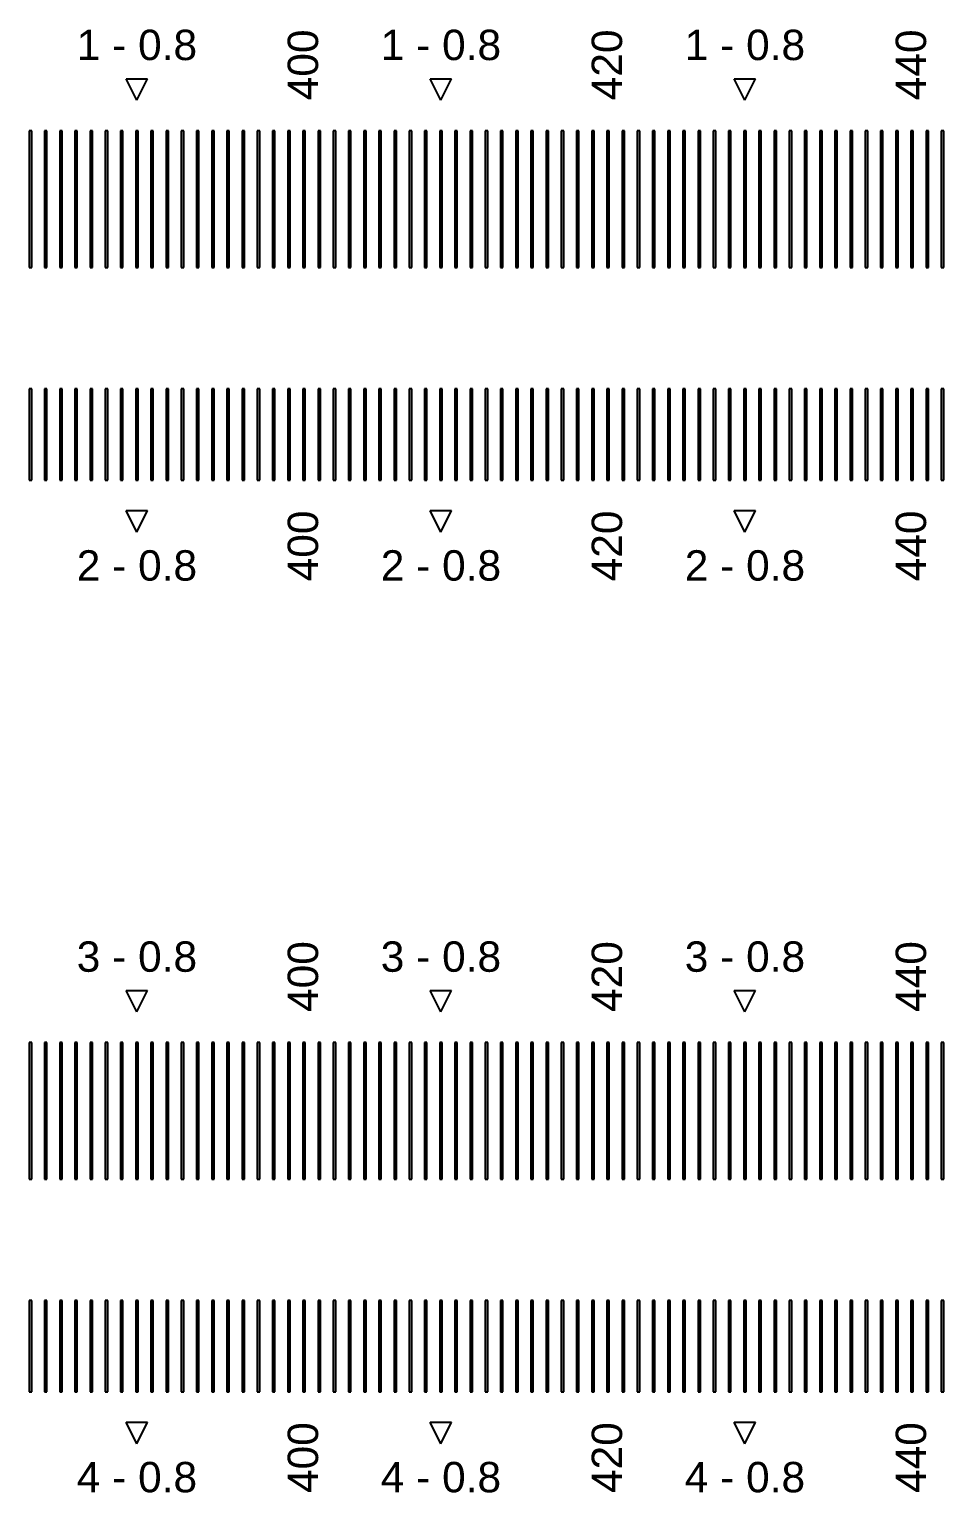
# Model space of a CAD drawing. Extents: x -24493 to 76507, y 84496 to 185496.
# Drawn here: x 25371.8 to 25672.6, y 155025.2 to 155506.7 of the extents above; entities that cross this region are included whole.
import ezdxf

# ---------------------------------------------------------------- set-up
doc = ezdxf.new("R2010")
doc.units = 13
doc.layers.add('CL - Label-1', color=120, linetype='Continuous')
doc.layers.add('CL - Label-2', color=132, linetype='Continuous')
doc.layers.add('CL - Sub-Micro', color=7, linetype='Continuous', true_color=0x47d1ff)
doc.styles.get("Standard").update_dxf_attribs({"font": 'arial.ttf'})

msp = doc.modelspace()

# ---------------------------------------------------------------- linework, layer by layer
at = {"layer": 'CL - Label-2'}
for p, q in [((25407.19, 155483.36), (25403.65, 155490.46)), ((25403.65, 155490.46), (25410.72, 155490.46)), ((25407.19, 155483.36), (25410.72, 155490.46)), ((25507.19, 155483.36), (25503.65, 155490.46)), ((25503.65, 155490.46), (25510.72, 155490.46)), ((25507.19, 155483.36), (25510.72, 155490.46)), ((25607.19, 155483.36), (25603.65, 155490.46)), ((25603.65, 155490.46), (25610.72, 155490.46)), ((25607.19, 155483.36), (25610.72, 155490.46)), ((25407.19, 155341.29), (25403.65, 155348.39)), ((25403.65, 155348.39), (25410.72, 155348.39)), ((25407.19, 155341.29), (25410.72, 155348.39)), ((25507.19, 155341.29), (25503.65, 155348.39)), ((25503.65, 155348.39), (25510.72, 155348.39)), ((25507.19, 155341.29), (25510.72, 155348.39)), ((25607.19, 155341.29), (25603.65, 155348.39)), ((25603.65, 155348.39), (25610.72, 155348.39)), ((25607.19, 155341.29), (25610.72, 155348.39)), ((25407.19, 155183.36), (25403.65, 155190.46)), ((25403.65, 155190.46), (25410.72, 155190.46)), ((25407.19, 155183.36), (25410.72, 155190.46)), ((25507.19, 155183.36), (25503.65, 155190.46)), ((25503.65, 155190.46), (25510.72, 155190.46)), ((25507.19, 155183.36), (25510.72, 155190.46)), ((25607.19, 155183.36), (25603.65, 155190.46)), ((25603.65, 155190.46), (25610.72, 155190.46)), ((25607.19, 155183.36), (25610.72, 155190.46)), ((25407.19, 155041.29), (25403.65, 155048.39)), ((25403.65, 155048.39), (25410.72, 155048.39)), ((25407.19, 155041.29), (25410.72, 155048.39)), ((25507.19, 155041.29), (25503.65, 155048.39)), ((25503.65, 155048.39), (25510.72, 155048.39)), ((25507.19, 155041.29), (25510.72, 155048.39)), ((25607.19, 155041.29), (25603.65, 155048.39)), ((25603.65, 155048.39), (25610.72, 155048.39)), ((25607.19, 155041.29), (25610.72, 155048.39))]:
    msp.add_line(p, q, dxfattribs=at)
at = {"layer": 'CL - Sub-Micro'}
for p, q in [((25371.79, 155473.36), (25371.79, 155428.36)), ((25372.59, 155473.36), (25371.79, 155473.36)), ((25372.59, 155428.36), (25372.59, 155473.36)), ((25376.79, 155473.36), (25376.79, 155428.36)), ((25377.59, 155473.36), (25376.79, 155473.36)), ((25377.59, 155428.36), (25377.59, 155473.36)), ((25381.79, 155473.36), (25381.79, 155428.36)), ((25382.59, 155473.36), (25381.79, 155473.36)), ((25382.59, 155428.36), (25382.59, 155473.36)), ((25386.79, 155473.36), (25386.79, 155428.36)), ((25387.59, 155473.36), (25386.79, 155473.36)), ((25387.59, 155428.36), (25387.59, 155473.36)), ((25391.79, 155473.36), (25391.79, 155428.36)), ((25392.59, 155473.36), (25391.79, 155473.36)), ((25392.59, 155428.36), (25392.59, 155473.36)), ((25396.79, 155473.36), (25396.79, 155428.36)), ((25397.59, 155473.36), (25396.79, 155473.36)), ((25397.59, 155428.36), (25397.59, 155473.36)), ((25401.79, 155473.36), (25401.79, 155428.36)), ((25402.59, 155473.36), (25401.79, 155473.36)), ((25402.59, 155428.36), (25402.59, 155473.36)), ((25406.79, 155473.36), (25406.79, 155428.36)), ((25407.59, 155473.36), (25406.79, 155473.36)), ((25407.59, 155428.36), (25407.59, 155473.36)), ((25411.79, 155473.36), (25411.79, 155428.36)), ((25412.59, 155473.36), (25411.79, 155473.36)), ((25412.59, 155428.36), (25412.59, 155473.36)), ((25416.79, 155473.36), (25416.79, 155428.36)), ((25417.59, 155473.36), (25416.79, 155473.36)), ((25417.59, 155428.36), (25417.59, 155473.36)), ((25421.79, 155473.36), (25421.79, 155428.36)), ((25422.59, 155473.36), (25421.79, 155473.36)), ((25422.59, 155428.36), (25422.59, 155473.36)), ((25426.79, 155473.36), (25426.79, 155428.36)), ((25427.59, 155473.36), (25426.79, 155473.36)), ((25427.59, 155428.36), (25427.59, 155473.36)), ((25431.79, 155473.36), (25431.79, 155428.36)), ((25432.59, 155473.36), (25431.79, 155473.36)), ((25432.59, 155428.36), (25432.59, 155473.36)), ((25436.79, 155473.36), (25436.79, 155428.36)), ((25437.59, 155473.36), (25436.79, 155473.36)), ((25437.59, 155428.36), (25437.59, 155473.36)), ((25441.79, 155473.36), (25441.79, 155428.36)), ((25442.59, 155473.36), (25441.79, 155473.36)), ((25442.59, 155428.36), (25442.59, 155473.36)), ((25446.79, 155473.36), (25446.79, 155428.36)), ((25447.59, 155473.36), (25446.79, 155473.36)), ((25447.59, 155428.36), (25447.59, 155473.36)), ((25451.79, 155473.36), (25451.79, 155428.36)), ((25452.59, 155473.36), (25451.79, 155473.36)), ((25452.59, 155428.36), (25452.59, 155473.36)), ((25456.79, 155473.36), (25456.79, 155428.36)), ((25457.59, 155473.36), (25456.79, 155473.36)), ((25457.59, 155428.36), (25457.59, 155473.36)), ((25461.79, 155473.36), (25461.79, 155428.36)), ((25462.59, 155473.36), (25461.79, 155473.36)), ((25462.59, 155428.36), (25462.59, 155473.36)), ((25466.79, 155473.36), (25466.79, 155428.36)), ((25467.59, 155473.36), (25466.79, 155473.36)), ((25467.59, 155428.36), (25467.59, 155473.36)), ((25471.79, 155473.36), (25471.79, 155428.36)), ((25472.59, 155473.36), (25471.79, 155473.36)), ((25472.59, 155428.36), (25472.59, 155473.36)), ((25476.79, 155473.36), (25476.79, 155428.36)), ((25477.59, 155473.36), (25476.79, 155473.36)), ((25477.59, 155428.36), (25477.59, 155473.36)), ((25481.79, 155473.36), (25481.79, 155428.36)), ((25482.59, 155473.36), (25481.79, 155473.36)), ((25482.59, 155428.36), (25482.59, 155473.36)), ((25486.79, 155473.36), (25486.79, 155428.36)), ((25487.59, 155473.36), (25486.79, 155473.36)), ((25487.59, 155428.36), (25487.59, 155473.36)), ((25491.79, 155473.36), (25491.79, 155428.36)), ((25492.59, 155473.36), (25491.79, 155473.36)), ((25492.59, 155428.36), (25492.59, 155473.36)), ((25496.79, 155473.36), (25496.79, 155428.36)), ((25497.59, 155473.36), (25496.79, 155473.36)), ((25497.59, 155428.36), (25497.59, 155473.36)), ((25501.79, 155473.36), (25501.79, 155428.36)), ((25502.59, 155473.36), (25501.79, 155473.36)), ((25502.59, 155428.36), (25502.59, 155473.36)), ((25506.79, 155473.36), (25506.79, 155428.36)), ((25507.59, 155473.36), (25506.79, 155473.36)), ((25507.59, 155428.36), (25507.59, 155473.36)), ((25511.79, 155473.36), (25511.79, 155428.36)), ((25512.59, 155473.36), (25511.79, 155473.36)), ((25512.59, 155428.36), (25512.59, 155473.36)), ((25516.79, 155473.36), (25516.79, 155428.36)), ((25517.59, 155473.36), (25516.79, 155473.36)), ((25517.59, 155428.36), (25517.59, 155473.36)), ((25521.79, 155473.36), (25521.79, 155428.36)), ((25522.59, 155473.36), (25521.79, 155473.36)), ((25522.59, 155428.36), (25522.59, 155473.36)), ((25526.79, 155473.36), (25526.79, 155428.36)), ((25527.59, 155473.36), (25526.79, 155473.36)), ((25527.59, 155428.36), (25527.59, 155473.36)), ((25531.79, 155473.36), (25531.79, 155428.36)), ((25532.59, 155473.36), (25531.79, 155473.36)), ((25532.59, 155428.36), (25532.59, 155473.36)), ((25536.79, 155473.36), (25536.79, 155428.36)), ((25537.59, 155473.36), (25536.79, 155473.36)), ((25537.59, 155428.36), (25537.59, 155473.36)), ((25541.79, 155473.36), (25541.79, 155428.36)), ((25542.59, 155473.36), (25541.79, 155473.36)), ((25542.59, 155428.36), (25542.59, 155473.36)), ((25546.79, 155473.36), (25546.79, 155428.36)), ((25547.59, 155473.36), (25546.79, 155473.36)), ((25547.59, 155428.36), (25547.59, 155473.36)), ((25551.79, 155473.36), (25551.79, 155428.36)), ((25552.59, 155473.36), (25551.79, 155473.36)), ((25552.59, 155428.36), (25552.59, 155473.36)), ((25556.79, 155473.36), (25556.79, 155428.36)), ((25557.59, 155473.36), (25556.79, 155473.36)), ((25557.59, 155428.36), (25557.59, 155473.36)), ((25561.79, 155473.36), (25561.79, 155428.36)), ((25562.59, 155473.36), (25561.79, 155473.36)), ((25562.59, 155428.36), (25562.59, 155473.36)), ((25566.79, 155473.36), (25566.79, 155428.36)), ((25567.59, 155473.36), (25566.79, 155473.36)), ((25567.59, 155428.36), (25567.59, 155473.36)), ((25571.79, 155473.36), (25571.79, 155428.36)), ((25572.59, 155473.36), (25571.79, 155473.36)), ((25572.59, 155428.36), (25572.59, 155473.36)), ((25576.79, 155473.36), (25576.79, 155428.36)), ((25577.59, 155473.36), (25576.79, 155473.36)), ((25577.59, 155428.36), (25577.59, 155473.36)), ((25581.79, 155473.36), (25581.79, 155428.36)), ((25582.59, 155473.36), (25581.79, 155473.36)), ((25582.59, 155428.36), (25582.59, 155473.36)), ((25586.79, 155473.36), (25586.79, 155428.36)), ((25587.59, 155473.36), (25586.79, 155473.36)), ((25587.59, 155428.36), (25587.59, 155473.36)), ((25591.79, 155473.36), (25591.79, 155428.36)), ((25592.59, 155473.36), (25591.79, 155473.36)), ((25592.59, 155428.36), (25592.59, 155473.36)), ((25596.79, 155473.36), (25596.79, 155428.36)), ((25597.59, 155473.36), (25596.79, 155473.36)), ((25597.59, 155428.36), (25597.59, 155473.36)), ((25601.79, 155473.36), (25601.79, 155428.36)), ((25602.59, 155473.36), (25601.79, 155473.36)), ((25602.59, 155428.36), (25602.59, 155473.36)), ((25606.79, 155473.36), (25606.79, 155428.36)), ((25607.59, 155473.36), (25606.79, 155473.36)), ((25607.59, 155428.36), (25607.59, 155473.36)), ((25611.79, 155473.36), (25611.79, 155428.36)), ((25612.59, 155473.36), (25611.79, 155473.36)), ((25612.59, 155428.36), (25612.59, 155473.36)), ((25616.79, 155473.36), (25616.79, 155428.36)), ((25617.59, 155473.36), (25616.79, 155473.36)), ((25617.59, 155428.36), (25617.59, 155473.36)), ((25621.79, 155473.36), (25621.79, 155428.36)), ((25622.59, 155473.36), (25621.79, 155473.36)), ((25622.59, 155428.36), (25622.59, 155473.36)), ((25626.79, 155473.36), (25626.79, 155428.36)), ((25627.59, 155473.36), (25626.79, 155473.36)), ((25627.59, 155428.36), (25627.59, 155473.36)), ((25631.79, 155473.36), (25631.79, 155428.36)), ((25632.59, 155473.36), (25631.79, 155473.36)), ((25632.59, 155428.36), (25632.59, 155473.36)), ((25636.79, 155473.36), (25636.79, 155428.36)), ((25637.59, 155473.36), (25636.79, 155473.36)), ((25637.59, 155428.36), (25637.59, 155473.36)), ((25641.79, 155473.36), (25641.79, 155428.36)), ((25642.59, 155473.36), (25641.79, 155473.36)), ((25642.59, 155428.36), (25642.59, 155473.36)), ((25646.79, 155473.36), (25646.79, 155428.36)), ((25647.59, 155473.36), (25646.79, 155473.36)), ((25647.59, 155428.36), (25647.59, 155473.36)), ((25651.79, 155473.36), (25651.79, 155428.36)), ((25652.59, 155473.36), (25651.79, 155473.36)), ((25652.59, 155428.36), (25652.59, 155473.36)), ((25656.79, 155473.36), (25656.79, 155428.36)), ((25657.59, 155473.36), (25656.79, 155473.36)), ((25657.59, 155428.36), (25657.59, 155473.36)), ((25661.79, 155473.36), (25661.79, 155428.36)), ((25662.59, 155473.36), (25661.79, 155473.36)), ((25662.59, 155428.36), (25662.59, 155473.36)), ((25666.79, 155473.36), (25666.79, 155428.36)), ((25667.59, 155473.36), (25666.79, 155473.36)), ((25667.59, 155428.36), (25667.59, 155473.36)), ((25671.79, 155473.36), (25671.79, 155428.36)), ((25672.59, 155473.36), (25671.79, 155473.36)), ((25672.59, 155428.36), (25672.59, 155473.36)), ((25371.79, 155428.36), (25372.59, 155428.36)), ((25376.79, 155428.36), (25377.59, 155428.36)), ((25381.79, 155428.36), (25382.59, 155428.36)), ((25386.79, 155428.36), (25387.59, 155428.36)), ((25391.79, 155428.36), (25392.59, 155428.36)), ((25396.79, 155428.36), (25397.59, 155428.36)), ((25401.79, 155428.36), (25402.59, 155428.36)), ((25406.79, 155428.36), (25407.59, 155428.36)), ((25411.79, 155428.36), (25412.59, 155428.36)), ((25416.79, 155428.36), (25417.59, 155428.36)), ((25421.79, 155428.36), (25422.59, 155428.36)), ((25426.79, 155428.36), (25427.59, 155428.36)), ((25431.79, 155428.36), (25432.59, 155428.36)), ((25436.79, 155428.36), (25437.59, 155428.36)), ((25441.79, 155428.36), (25442.59, 155428.36)), ((25446.79, 155428.36), (25447.59, 155428.36)), ((25451.79, 155428.36), (25452.59, 155428.36)), ((25456.79, 155428.36), (25457.59, 155428.36)), ((25461.79, 155428.36), (25462.59, 155428.36)), ((25466.79, 155428.36), (25467.59, 155428.36)), ((25471.79, 155428.36), (25472.59, 155428.36)), ((25476.79, 155428.36), (25477.59, 155428.36)), ((25481.79, 155428.36), (25482.59, 155428.36)), ((25486.79, 155428.36), (25487.59, 155428.36)), ((25491.79, 155428.36), (25492.59, 155428.36)), ((25496.79, 155428.36), (25497.59, 155428.36)), ((25501.79, 155428.36), (25502.59, 155428.36)), ((25506.79, 155428.36), (25507.59, 155428.36)), ((25511.79, 155428.36), (25512.59, 155428.36)), ((25516.79, 155428.36), (25517.59, 155428.36)), ((25521.79, 155428.36), (25522.59, 155428.36)), ((25526.79, 155428.36), (25527.59, 155428.36)), ((25531.79, 155428.36), (25532.59, 155428.36)), ((25536.79, 155428.36), (25537.59, 155428.36)), ((25541.79, 155428.36), (25542.59, 155428.36)), ((25546.79, 155428.36), (25547.59, 155428.36)), ((25551.79, 155428.36), (25552.59, 155428.36)), ((25556.79, 155428.36), (25557.59, 155428.36)), ((25561.79, 155428.36), (25562.59, 155428.36)), ((25566.79, 155428.36), (25567.59, 155428.36)), ((25571.79, 155428.36), (25572.59, 155428.36)), ((25576.79, 155428.36), (25577.59, 155428.36)), ((25581.79, 155428.36), (25582.59, 155428.36)), ((25586.79, 155428.36), (25587.59, 155428.36)), ((25591.79, 155428.36), (25592.59, 155428.36)), ((25596.79, 155428.36), (25597.59, 155428.36)), ((25601.79, 155428.36), (25602.59, 155428.36)), ((25606.79, 155428.36), (25607.59, 155428.36)), ((25611.79, 155428.36), (25612.59, 155428.36)), ((25616.79, 155428.36), (25617.59, 155428.36)), ((25621.79, 155428.36), (25622.59, 155428.36)), ((25626.79, 155428.36), (25627.59, 155428.36)), ((25631.79, 155428.36), (25632.59, 155428.36)), ((25636.79, 155428.36), (25637.59, 155428.36)), ((25641.79, 155428.36), (25642.59, 155428.36)), ((25646.79, 155428.36), (25647.59, 155428.36)), ((25651.79, 155428.36), (25652.59, 155428.36)), ((25656.79, 155428.36), (25657.59, 155428.36)), ((25661.79, 155428.36), (25662.59, 155428.36)), ((25666.79, 155428.36), (25667.59, 155428.36)), ((25671.79, 155428.36), (25672.59, 155428.36)), ((25371.79, 155388.36), (25371.79, 155358.36)), ((25372.59, 155388.36), (25371.79, 155388.36)), ((25372.59, 155358.36), (25372.59, 155388.36)), ((25376.79, 155388.36), (25376.79, 155358.36)), ((25377.59, 155388.36), (25376.79, 155388.36)), ((25377.59, 155358.36), (25377.59, 155388.36)), ((25381.79, 155388.36), (25381.79, 155358.36)), ((25382.59, 155388.36), (25381.79, 155388.36)), ((25382.59, 155358.36), (25382.59, 155388.36)), ((25386.79, 155388.36), (25386.79, 155358.36)), ((25387.59, 155388.36), (25386.79, 155388.36)), ((25387.59, 155358.36), (25387.59, 155388.36)), ((25391.79, 155388.36), (25391.79, 155358.36)), ((25392.59, 155388.36), (25391.79, 155388.36)), ((25392.59, 155358.36), (25392.59, 155388.36)), ((25396.79, 155388.36), (25396.79, 155358.36)), ((25397.59, 155388.36), (25396.79, 155388.36)), ((25397.59, 155358.36), (25397.59, 155388.36)), ((25401.79, 155388.36), (25401.79, 155358.36)), ((25402.59, 155388.36), (25401.79, 155388.36)), ((25402.59, 155358.36), (25402.59, 155388.36)), ((25406.79, 155388.36), (25406.79, 155358.36)), ((25407.59, 155388.36), (25406.79, 155388.36)), ((25407.59, 155358.36), (25407.59, 155388.36)), ((25411.79, 155388.36), (25411.79, 155358.36)), ((25412.59, 155388.36), (25411.79, 155388.36)), ((25412.59, 155358.36), (25412.59, 155388.36)), ((25416.79, 155388.36), (25416.79, 155358.36)), ((25417.59, 155388.36), (25416.79, 155388.36)), ((25417.59, 155358.36), (25417.59, 155388.36)), ((25421.79, 155388.36), (25421.79, 155358.36)), ((25422.59, 155388.36), (25421.79, 155388.36)), ((25422.59, 155358.36), (25422.59, 155388.36)), ((25426.79, 155388.36), (25426.79, 155358.36)), ((25427.59, 155388.36), (25426.79, 155388.36)), ((25427.59, 155358.36), (25427.59, 155388.36)), ((25431.79, 155388.36), (25431.79, 155358.36)), ((25432.59, 155388.36), (25431.79, 155388.36)), ((25432.59, 155358.36), (25432.59, 155388.36)), ((25436.79, 155388.36), (25436.79, 155358.36)), ((25437.59, 155388.36), (25436.79, 155388.36)), ((25437.59, 155358.36), (25437.59, 155388.36)), ((25441.79, 155388.36), (25441.79, 155358.36)), ((25442.59, 155388.36), (25441.79, 155388.36)), ((25442.59, 155358.36), (25442.59, 155388.36)), ((25446.79, 155388.36), (25446.79, 155358.36)), ((25447.59, 155388.36), (25446.79, 155388.36)), ((25447.59, 155358.36), (25447.59, 155388.36)), ((25451.79, 155388.36), (25451.79, 155358.36)), ((25452.59, 155388.36), (25451.79, 155388.36)), ((25452.59, 155358.36), (25452.59, 155388.36)), ((25456.79, 155388.36), (25456.79, 155358.36)), ((25457.59, 155388.36), (25456.79, 155388.36)), ((25457.59, 155358.36), (25457.59, 155388.36)), ((25461.79, 155388.36), (25461.79, 155358.36)), ((25462.59, 155388.36), (25461.79, 155388.36)), ((25462.59, 155358.36), (25462.59, 155388.36)), ((25466.79, 155388.36), (25466.79, 155358.36)), ((25467.59, 155388.36), (25466.79, 155388.36)), ((25467.59, 155358.36), (25467.59, 155388.36)), ((25471.79, 155388.36), (25471.79, 155358.36)), ((25472.59, 155388.36), (25471.79, 155388.36)), ((25472.59, 155358.36), (25472.59, 155388.36)), ((25476.79, 155388.36), (25476.79, 155358.36)), ((25477.59, 155388.36), (25476.79, 155388.36)), ((25477.59, 155358.36), (25477.59, 155388.36)), ((25481.79, 155388.36), (25481.79, 155358.36)), ((25482.59, 155388.36), (25481.79, 155388.36)), ((25482.59, 155358.36), (25482.59, 155388.36)), ((25486.79, 155388.36), (25486.79, 155358.36)), ((25487.59, 155388.36), (25486.79, 155388.36)), ((25487.59, 155358.36), (25487.59, 155388.36)), ((25491.79, 155388.36), (25491.79, 155358.36)), ((25492.59, 155388.36), (25491.79, 155388.36)), ((25492.59, 155358.36), (25492.59, 155388.36)), ((25496.79, 155388.36), (25496.79, 155358.36)), ((25497.59, 155388.36), (25496.79, 155388.36)), ((25497.59, 155358.36), (25497.59, 155388.36)), ((25501.79, 155388.36), (25501.79, 155358.36)), ((25502.59, 155388.36), (25501.79, 155388.36)), ((25502.59, 155358.36), (25502.59, 155388.36)), ((25506.79, 155388.36), (25506.79, 155358.36)), ((25507.59, 155388.36), (25506.79, 155388.36)), ((25507.59, 155358.36), (25507.59, 155388.36)), ((25511.79, 155388.36), (25511.79, 155358.36)), ((25512.59, 155388.36), (25511.79, 155388.36)), ((25512.59, 155358.36), (25512.59, 155388.36)), ((25516.79, 155388.36), (25516.79, 155358.36)), ((25517.59, 155388.36), (25516.79, 155388.36)), ((25517.59, 155358.36), (25517.59, 155388.36)), ((25521.79, 155388.36), (25521.79, 155358.36)), ((25522.59, 155388.36), (25521.79, 155388.36)), ((25522.59, 155358.36), (25522.59, 155388.36)), ((25526.79, 155388.36), (25526.79, 155358.36)), ((25527.59, 155388.36), (25526.79, 155388.36)), ((25527.59, 155358.36), (25527.59, 155388.36)), ((25531.79, 155388.36), (25531.79, 155358.36)), ((25532.59, 155388.36), (25531.79, 155388.36)), ((25532.59, 155358.36), (25532.59, 155388.36)), ((25536.79, 155388.36), (25536.79, 155358.36)), ((25537.59, 155388.36), (25536.79, 155388.36)), ((25537.59, 155358.36), (25537.59, 155388.36)), ((25541.79, 155388.36), (25541.79, 155358.36)), ((25542.59, 155388.36), (25541.79, 155388.36)), ((25542.59, 155358.36), (25542.59, 155388.36)), ((25546.79, 155388.36), (25546.79, 155358.36)), ((25547.59, 155388.36), (25546.79, 155388.36)), ((25547.59, 155358.36), (25547.59, 155388.36)), ((25551.79, 155388.36), (25551.79, 155358.36)), ((25552.59, 155388.36), (25551.79, 155388.36)), ((25552.59, 155358.36), (25552.59, 155388.36)), ((25556.79, 155388.36), (25556.79, 155358.36)), ((25557.59, 155388.36), (25556.79, 155388.36)), ((25557.59, 155358.36), (25557.59, 155388.36)), ((25561.79, 155388.36), (25561.79, 155358.36)), ((25562.59, 155388.36), (25561.79, 155388.36)), ((25562.59, 155358.36), (25562.59, 155388.36)), ((25566.79, 155388.36), (25566.79, 155358.36)), ((25567.59, 155388.36), (25566.79, 155388.36)), ((25567.59, 155358.36), (25567.59, 155388.36)), ((25571.79, 155388.36), (25571.79, 155358.36)), ((25572.59, 155388.36), (25571.79, 155388.36)), ((25572.59, 155358.36), (25572.59, 155388.36)), ((25576.79, 155388.36), (25576.79, 155358.36)), ((25577.59, 155388.36), (25576.79, 155388.36)), ((25577.59, 155358.36), (25577.59, 155388.36)), ((25581.79, 155388.36), (25581.79, 155358.36)), ((25582.59, 155388.36), (25581.79, 155388.36)), ((25582.59, 155358.36), (25582.59, 155388.36)), ((25586.79, 155388.36), (25586.79, 155358.36)), ((25587.59, 155388.36), (25586.79, 155388.36)), ((25587.59, 155358.36), (25587.59, 155388.36)), ((25591.79, 155388.36), (25591.79, 155358.36)), ((25592.59, 155388.36), (25591.79, 155388.36)), ((25592.59, 155358.36), (25592.59, 155388.36)), ((25596.79, 155388.36), (25596.79, 155358.36)), ((25597.59, 155388.36), (25596.79, 155388.36)), ((25597.59, 155358.36), (25597.59, 155388.36)), ((25601.79, 155388.36), (25601.79, 155358.36)), ((25602.59, 155388.36), (25601.79, 155388.36)), ((25602.59, 155358.36), (25602.59, 155388.36)), ((25606.79, 155388.36), (25606.79, 155358.36)), ((25607.59, 155388.36), (25606.79, 155388.36)), ((25607.59, 155358.36), (25607.59, 155388.36)), ((25611.79, 155388.36), (25611.79, 155358.36)), ((25612.59, 155388.36), (25611.79, 155388.36)), ((25612.59, 155358.36), (25612.59, 155388.36)), ((25616.79, 155388.36), (25616.79, 155358.36)), ((25617.59, 155388.36), (25616.79, 155388.36)), ((25617.59, 155358.36), (25617.59, 155388.36)), ((25621.79, 155388.36), (25621.79, 155358.36)), ((25622.59, 155388.36), (25621.79, 155388.36)), ((25622.59, 155358.36), (25622.59, 155388.36)), ((25626.79, 155388.36), (25626.79, 155358.36)), ((25627.59, 155388.36), (25626.79, 155388.36)), ((25627.59, 155358.36), (25627.59, 155388.36)), ((25631.79, 155388.36), (25631.79, 155358.36)), ((25632.59, 155388.36), (25631.79, 155388.36)), ((25632.59, 155358.36), (25632.59, 155388.36)), ((25636.79, 155388.36), (25636.79, 155358.36)), ((25637.59, 155388.36), (25636.79, 155388.36)), ((25637.59, 155358.36), (25637.59, 155388.36)), ((25641.79, 155388.36), (25641.79, 155358.36)), ((25642.59, 155388.36), (25641.79, 155388.36)), ((25642.59, 155358.36), (25642.59, 155388.36)), ((25646.79, 155388.36), (25646.79, 155358.36)), ((25647.59, 155388.36), (25646.79, 155388.36)), ((25647.59, 155358.36), (25647.59, 155388.36)), ((25651.79, 155388.36), (25651.79, 155358.36)), ((25652.59, 155388.36), (25651.79, 155388.36)), ((25652.59, 155358.36), (25652.59, 155388.36)), ((25656.79, 155388.36), (25656.79, 155358.36)), ((25657.59, 155388.36), (25656.79, 155388.36)), ((25657.59, 155358.36), (25657.59, 155388.36)), ((25661.79, 155388.36), (25661.79, 155358.36)), ((25662.59, 155388.36), (25661.79, 155388.36)), ((25662.59, 155358.36), (25662.59, 155388.36)), ((25666.79, 155388.36), (25666.79, 155358.36)), ((25667.59, 155388.36), (25666.79, 155388.36)), ((25667.59, 155358.36), (25667.59, 155388.36)), ((25671.79, 155388.36), (25671.79, 155358.36)), ((25672.59, 155388.36), (25671.79, 155388.36)), ((25672.59, 155358.36), (25672.59, 155388.36)), ((25371.79, 155358.36), (25372.59, 155358.36)), ((25376.79, 155358.36), (25377.59, 155358.36)), ((25381.79, 155358.36), (25382.59, 155358.36)), ((25386.79, 155358.36), (25387.59, 155358.36)), ((25391.79, 155358.36), (25392.59, 155358.36)), ((25396.79, 155358.36), (25397.59, 155358.36)), ((25401.79, 155358.36), (25402.59, 155358.36)), ((25406.79, 155358.36), (25407.59, 155358.36)), ((25411.79, 155358.36), (25412.59, 155358.36)), ((25416.79, 155358.36), (25417.59, 155358.36)), ((25421.79, 155358.36), (25422.59, 155358.36)), ((25426.79, 155358.36), (25427.59, 155358.36)), ((25431.79, 155358.36), (25432.59, 155358.36)), ((25436.79, 155358.36), (25437.59, 155358.36)), ((25441.79, 155358.36), (25442.59, 155358.36)), ((25446.79, 155358.36), (25447.59, 155358.36)), ((25451.79, 155358.36), (25452.59, 155358.36)), ((25456.79, 155358.36), (25457.59, 155358.36)), ((25461.79, 155358.36), (25462.59, 155358.36)), ((25466.79, 155358.36), (25467.59, 155358.36)), ((25471.79, 155358.36), (25472.59, 155358.36)), ((25476.79, 155358.36), (25477.59, 155358.36)), ((25481.79, 155358.36), (25482.59, 155358.36)), ((25486.79, 155358.36), (25487.59, 155358.36)), ((25491.79, 155358.36), (25492.59, 155358.36)), ((25496.79, 155358.36), (25497.59, 155358.36)), ((25501.79, 155358.36), (25502.59, 155358.36)), ((25506.79, 155358.36), (25507.59, 155358.36)), ((25511.79, 155358.36), (25512.59, 155358.36)), ((25516.79, 155358.36), (25517.59, 155358.36)), ((25521.79, 155358.36), (25522.59, 155358.36)), ((25526.79, 155358.36), (25527.59, 155358.36)), ((25531.79, 155358.36), (25532.59, 155358.36)), ((25536.79, 155358.36), (25537.59, 155358.36)), ((25541.79, 155358.36), (25542.59, 155358.36)), ((25546.79, 155358.36), (25547.59, 155358.36)), ((25551.79, 155358.36), (25552.59, 155358.36)), ((25556.79, 155358.36), (25557.59, 155358.36)), ((25561.79, 155358.36), (25562.59, 155358.36)), ((25566.79, 155358.36), (25567.59, 155358.36)), ((25571.79, 155358.36), (25572.59, 155358.36)), ((25576.79, 155358.36), (25577.59, 155358.36)), ((25581.79, 155358.36), (25582.59, 155358.36)), ((25586.79, 155358.36), (25587.59, 155358.36)), ((25591.79, 155358.36), (25592.59, 155358.36)), ((25596.79, 155358.36), (25597.59, 155358.36)), ((25601.79, 155358.36), (25602.59, 155358.36)), ((25606.79, 155358.36), (25607.59, 155358.36)), ((25611.79, 155358.36), (25612.59, 155358.36)), ((25616.79, 155358.36), (25617.59, 155358.36)), ((25621.79, 155358.36), (25622.59, 155358.36)), ((25626.79, 155358.36), (25627.59, 155358.36)), ((25631.79, 155358.36), (25632.59, 155358.36)), ((25636.79, 155358.36), (25637.59, 155358.36)), ((25641.79, 155358.36), (25642.59, 155358.36)), ((25646.79, 155358.36), (25647.59, 155358.36)), ((25651.79, 155358.36), (25652.59, 155358.36)), ((25656.79, 155358.36), (25657.59, 155358.36)), ((25661.79, 155358.36), (25662.59, 155358.36)), ((25666.79, 155358.36), (25667.59, 155358.36)), ((25671.79, 155358.36), (25672.59, 155358.36)), ((25371.79, 155173.36), (25371.79, 155128.36)), ((25372.59, 155173.36), (25371.79, 155173.36)), ((25372.59, 155128.36), (25372.59, 155173.36)), ((25376.79, 155173.36), (25376.79, 155128.36)), ((25377.59, 155173.36), (25376.79, 155173.36)), ((25377.59, 155128.36), (25377.59, 155173.36)), ((25381.79, 155173.36), (25381.79, 155128.36)), ((25382.59, 155173.36), (25381.79, 155173.36)), ((25382.59, 155128.36), (25382.59, 155173.36)), ((25386.79, 155173.36), (25386.79, 155128.36)), ((25387.59, 155173.36), (25386.79, 155173.36)), ((25387.59, 155128.36), (25387.59, 155173.36)), ((25391.79, 155173.36), (25391.79, 155128.36)), ((25392.59, 155173.36), (25391.79, 155173.36)), ((25392.59, 155128.36), (25392.59, 155173.36)), ((25396.79, 155173.36), (25396.79, 155128.36)), ((25397.59, 155173.36), (25396.79, 155173.36)), ((25397.59, 155128.36), (25397.59, 155173.36)), ((25401.79, 155173.36), (25401.79, 155128.36)), ((25402.59, 155173.36), (25401.79, 155173.36)), ((25402.59, 155128.36), (25402.59, 155173.36)), ((25406.79, 155173.36), (25406.79, 155128.36)), ((25407.59, 155173.36), (25406.79, 155173.36)), ((25407.59, 155128.36), (25407.59, 155173.36)), ((25411.79, 155173.36), (25411.79, 155128.36)), ((25412.59, 155173.36), (25411.79, 155173.36)), ((25412.59, 155128.36), (25412.59, 155173.36)), ((25416.79, 155173.36), (25416.79, 155128.36)), ((25417.59, 155173.36), (25416.79, 155173.36)), ((25417.59, 155128.36), (25417.59, 155173.36)), ((25421.79, 155173.36), (25421.79, 155128.36)), ((25422.59, 155173.36), (25421.79, 155173.36)), ((25422.59, 155128.36), (25422.59, 155173.36)), ((25426.79, 155173.36), (25426.79, 155128.36)), ((25427.59, 155173.36), (25426.79, 155173.36)), ((25427.59, 155128.36), (25427.59, 155173.36)), ((25431.79, 155173.36), (25431.79, 155128.36)), ((25432.59, 155173.36), (25431.79, 155173.36)), ((25432.59, 155128.36), (25432.59, 155173.36)), ((25436.79, 155173.36), (25436.79, 155128.36)), ((25437.59, 155173.36), (25436.79, 155173.36)), ((25437.59, 155128.36), (25437.59, 155173.36)), ((25441.79, 155173.36), (25441.79, 155128.36)), ((25442.59, 155173.36), (25441.79, 155173.36)), ((25442.59, 155128.36), (25442.59, 155173.36)), ((25446.79, 155173.36), (25446.79, 155128.36)), ((25447.59, 155173.36), (25446.79, 155173.36)), ((25447.59, 155128.36), (25447.59, 155173.36)), ((25451.79, 155173.36), (25451.79, 155128.36)), ((25452.59, 155173.36), (25451.79, 155173.36)), ((25452.59, 155128.36), (25452.59, 155173.36)), ((25456.79, 155173.36), (25456.79, 155128.36)), ((25457.59, 155173.36), (25456.79, 155173.36)), ((25457.59, 155128.36), (25457.59, 155173.36)), ((25461.79, 155173.36), (25461.79, 155128.36)), ((25462.59, 155173.36), (25461.79, 155173.36)), ((25462.59, 155128.36), (25462.59, 155173.36)), ((25466.79, 155173.36), (25466.79, 155128.36)), ((25467.59, 155173.36), (25466.79, 155173.36)), ((25467.59, 155128.36), (25467.59, 155173.36)), ((25471.79, 155173.36), (25471.79, 155128.36)), ((25472.59, 155173.36), (25471.79, 155173.36)), ((25472.59, 155128.36), (25472.59, 155173.36)), ((25476.79, 155173.36), (25476.79, 155128.36)), ((25477.59, 155173.36), (25476.79, 155173.36)), ((25477.59, 155128.36), (25477.59, 155173.36)), ((25481.79, 155173.36), (25481.79, 155128.36)), ((25482.59, 155173.36), (25481.79, 155173.36)), ((25482.59, 155128.36), (25482.59, 155173.36)), ((25486.79, 155173.36), (25486.79, 155128.36)), ((25487.59, 155173.36), (25486.79, 155173.36)), ((25487.59, 155128.36), (25487.59, 155173.36)), ((25491.79, 155173.36), (25491.79, 155128.36)), ((25492.59, 155173.36), (25491.79, 155173.36)), ((25492.59, 155128.36), (25492.59, 155173.36)), ((25496.79, 155173.36), (25496.79, 155128.36)), ((25497.59, 155173.36), (25496.79, 155173.36)), ((25497.59, 155128.36), (25497.59, 155173.36)), ((25501.79, 155173.36), (25501.79, 155128.36)), ((25502.59, 155173.36), (25501.79, 155173.36)), ((25502.59, 155128.36), (25502.59, 155173.36)), ((25506.79, 155173.36), (25506.79, 155128.36)), ((25507.59, 155173.36), (25506.79, 155173.36)), ((25507.59, 155128.36), (25507.59, 155173.36)), ((25511.79, 155173.36), (25511.79, 155128.36)), ((25512.59, 155173.36), (25511.79, 155173.36)), ((25512.59, 155128.36), (25512.59, 155173.36)), ((25516.79, 155173.36), (25516.79, 155128.36)), ((25517.59, 155173.36), (25516.79, 155173.36)), ((25517.59, 155128.36), (25517.59, 155173.36)), ((25521.79, 155173.36), (25521.79, 155128.36)), ((25522.59, 155173.36), (25521.79, 155173.36)), ((25522.59, 155128.36), (25522.59, 155173.36)), ((25526.79, 155173.36), (25526.79, 155128.36)), ((25527.59, 155173.36), (25526.79, 155173.36)), ((25527.59, 155128.36), (25527.59, 155173.36)), ((25531.79, 155173.36), (25531.79, 155128.36)), ((25532.59, 155173.36), (25531.79, 155173.36)), ((25532.59, 155128.36), (25532.59, 155173.36)), ((25536.79, 155173.36), (25536.79, 155128.36)), ((25537.59, 155173.36), (25536.79, 155173.36)), ((25537.59, 155128.36), (25537.59, 155173.36)), ((25541.79, 155173.36), (25541.79, 155128.36)), ((25542.59, 155173.36), (25541.79, 155173.36)), ((25542.59, 155128.36), (25542.59, 155173.36)), ((25546.79, 155173.36), (25546.79, 155128.36)), ((25547.59, 155173.36), (25546.79, 155173.36)), ((25547.59, 155128.36), (25547.59, 155173.36)), ((25551.79, 155173.36), (25551.79, 155128.36)), ((25552.59, 155173.36), (25551.79, 155173.36)), ((25552.59, 155128.36), (25552.59, 155173.36)), ((25556.79, 155173.36), (25556.79, 155128.36)), ((25557.59, 155173.36), (25556.79, 155173.36)), ((25557.59, 155128.36), (25557.59, 155173.36)), ((25561.79, 155173.36), (25561.79, 155128.36)), ((25562.59, 155173.36), (25561.79, 155173.36)), ((25562.59, 155128.36), (25562.59, 155173.36)), ((25566.79, 155173.36), (25566.79, 155128.36)), ((25567.59, 155173.36), (25566.79, 155173.36)), ((25567.59, 155128.36), (25567.59, 155173.36)), ((25571.79, 155173.36), (25571.79, 155128.36)), ((25572.59, 155173.36), (25571.79, 155173.36)), ((25572.59, 155128.36), (25572.59, 155173.36)), ((25576.79, 155173.36), (25576.79, 155128.36)), ((25577.59, 155173.36), (25576.79, 155173.36)), ((25577.59, 155128.36), (25577.59, 155173.36)), ((25581.79, 155173.36), (25581.79, 155128.36)), ((25582.59, 155173.36), (25581.79, 155173.36)), ((25582.59, 155128.36), (25582.59, 155173.36)), ((25586.79, 155173.36), (25586.79, 155128.36)), ((25587.59, 155173.36), (25586.79, 155173.36)), ((25587.59, 155128.36), (25587.59, 155173.36)), ((25591.79, 155173.36), (25591.79, 155128.36)), ((25592.59, 155173.36), (25591.79, 155173.36)), ((25592.59, 155128.36), (25592.59, 155173.36)), ((25596.79, 155173.36), (25596.79, 155128.36)), ((25597.59, 155173.36), (25596.79, 155173.36)), ((25597.59, 155128.36), (25597.59, 155173.36)), ((25601.79, 155173.36), (25601.79, 155128.36)), ((25602.59, 155173.36), (25601.79, 155173.36)), ((25602.59, 155128.36), (25602.59, 155173.36)), ((25606.79, 155173.36), (25606.79, 155128.36)), ((25607.59, 155173.36), (25606.79, 155173.36)), ((25607.59, 155128.36), (25607.59, 155173.36)), ((25611.79, 155173.36), (25611.79, 155128.36)), ((25612.59, 155173.36), (25611.79, 155173.36)), ((25612.59, 155128.36), (25612.59, 155173.36)), ((25616.79, 155173.36), (25616.79, 155128.36)), ((25617.59, 155173.36), (25616.79, 155173.36)), ((25617.59, 155128.36), (25617.59, 155173.36)), ((25621.79, 155173.36), (25621.79, 155128.36)), ((25622.59, 155173.36), (25621.79, 155173.36)), ((25622.59, 155128.36), (25622.59, 155173.36)), ((25626.79, 155173.36), (25626.79, 155128.36)), ((25627.59, 155173.36), (25626.79, 155173.36)), ((25627.59, 155128.36), (25627.59, 155173.36)), ((25631.79, 155173.36), (25631.79, 155128.36)), ((25632.59, 155173.36), (25631.79, 155173.36)), ((25632.59, 155128.36), (25632.59, 155173.36)), ((25636.79, 155173.36), (25636.79, 155128.36)), ((25637.59, 155173.36), (25636.79, 155173.36)), ((25637.59, 155128.36), (25637.59, 155173.36)), ((25641.79, 155173.36), (25641.79, 155128.36)), ((25642.59, 155173.36), (25641.79, 155173.36)), ((25642.59, 155128.36), (25642.59, 155173.36)), ((25646.79, 155173.36), (25646.79, 155128.36)), ((25647.59, 155173.36), (25646.79, 155173.36)), ((25647.59, 155128.36), (25647.59, 155173.36)), ((25651.79, 155173.36), (25651.79, 155128.36)), ((25652.59, 155173.36), (25651.79, 155173.36)), ((25652.59, 155128.36), (25652.59, 155173.36)), ((25656.79, 155173.36), (25656.79, 155128.36)), ((25657.59, 155173.36), (25656.79, 155173.36)), ((25657.59, 155128.36), (25657.59, 155173.36)), ((25661.79, 155173.36), (25661.79, 155128.36)), ((25662.59, 155173.36), (25661.79, 155173.36)), ((25662.59, 155128.36), (25662.59, 155173.36)), ((25666.79, 155173.36), (25666.79, 155128.36)), ((25667.59, 155173.36), (25666.79, 155173.36)), ((25667.59, 155128.36), (25667.59, 155173.36)), ((25671.79, 155173.36), (25671.79, 155128.36)), ((25672.59, 155173.36), (25671.79, 155173.36)), ((25672.59, 155128.36), (25672.59, 155173.36)), ((25371.79, 155128.36), (25372.59, 155128.36)), ((25376.79, 155128.36), (25377.59, 155128.36)), ((25381.79, 155128.36), (25382.59, 155128.36)), ((25386.79, 155128.36), (25387.59, 155128.36)), ((25391.79, 155128.36), (25392.59, 155128.36)), ((25396.79, 155128.36), (25397.59, 155128.36)), ((25401.79, 155128.36), (25402.59, 155128.36)), ((25406.79, 155128.36), (25407.59, 155128.36)), ((25411.79, 155128.36), (25412.59, 155128.36)), ((25416.79, 155128.36), (25417.59, 155128.36)), ((25421.79, 155128.36), (25422.59, 155128.36)), ((25426.79, 155128.36), (25427.59, 155128.36)), ((25431.79, 155128.36), (25432.59, 155128.36)), ((25436.79, 155128.36), (25437.59, 155128.36)), ((25441.79, 155128.36), (25442.59, 155128.36)), ((25446.79, 155128.36), (25447.59, 155128.36)), ((25451.79, 155128.36), (25452.59, 155128.36)), ((25456.79, 155128.36), (25457.59, 155128.36)), ((25461.79, 155128.36), (25462.59, 155128.36)), ((25466.79, 155128.36), (25467.59, 155128.36)), ((25471.79, 155128.36), (25472.59, 155128.36)), ((25476.79, 155128.36), (25477.59, 155128.36)), ((25481.79, 155128.36), (25482.59, 155128.36)), ((25486.79, 155128.36), (25487.59, 155128.36)), ((25491.79, 155128.36), (25492.59, 155128.36)), ((25496.79, 155128.36), (25497.59, 155128.36)), ((25501.79, 155128.36), (25502.59, 155128.36)), ((25506.79, 155128.36), (25507.59, 155128.36)), ((25511.79, 155128.36), (25512.59, 155128.36)), ((25516.79, 155128.36), (25517.59, 155128.36)), ((25521.79, 155128.36), (25522.59, 155128.36)), ((25526.79, 155128.36), (25527.59, 155128.36)), ((25531.79, 155128.36), (25532.59, 155128.36)), ((25536.79, 155128.36), (25537.59, 155128.36)), ((25541.79, 155128.36), (25542.59, 155128.36)), ((25546.79, 155128.36), (25547.59, 155128.36)), ((25551.79, 155128.36), (25552.59, 155128.36)), ((25556.79, 155128.36), (25557.59, 155128.36)), ((25561.79, 155128.36), (25562.59, 155128.36)), ((25566.79, 155128.36), (25567.59, 155128.36)), ((25571.79, 155128.36), (25572.59, 155128.36)), ((25576.79, 155128.36), (25577.59, 155128.36)), ((25581.79, 155128.36), (25582.59, 155128.36)), ((25586.79, 155128.36), (25587.59, 155128.36)), ((25591.79, 155128.36), (25592.59, 155128.36)), ((25596.79, 155128.36), (25597.59, 155128.36)), ((25601.79, 155128.36), (25602.59, 155128.36)), ((25606.79, 155128.36), (25607.59, 155128.36)), ((25611.79, 155128.36), (25612.59, 155128.36)), ((25616.79, 155128.36), (25617.59, 155128.36)), ((25621.79, 155128.36), (25622.59, 155128.36)), ((25626.79, 155128.36), (25627.59, 155128.36)), ((25631.79, 155128.36), (25632.59, 155128.36)), ((25636.79, 155128.36), (25637.59, 155128.36)), ((25641.79, 155128.36), (25642.59, 155128.36)), ((25646.79, 155128.36), (25647.59, 155128.36)), ((25651.79, 155128.36), (25652.59, 155128.36)), ((25656.79, 155128.36), (25657.59, 155128.36)), ((25661.79, 155128.36), (25662.59, 155128.36)), ((25666.79, 155128.36), (25667.59, 155128.36)), ((25671.79, 155128.36), (25672.59, 155128.36)), ((25371.79, 155088.36), (25371.79, 155058.36)), ((25372.59, 155088.36), (25371.79, 155088.36)), ((25372.59, 155058.36), (25372.59, 155088.36)), ((25376.79, 155088.36), (25376.79, 155058.36)), ((25377.59, 155088.36), (25376.79, 155088.36)), ((25377.59, 155058.36), (25377.59, 155088.36)), ((25381.79, 155088.36), (25381.79, 155058.36)), ((25382.59, 155088.36), (25381.79, 155088.36)), ((25382.59, 155058.36), (25382.59, 155088.36)), ((25386.79, 155088.36), (25386.79, 155058.36)), ((25387.59, 155088.36), (25386.79, 155088.36)), ((25387.59, 155058.36), (25387.59, 155088.36)), ((25391.79, 155088.36), (25391.79, 155058.36)), ((25392.59, 155088.36), (25391.79, 155088.36)), ((25392.59, 155058.36), (25392.59, 155088.36)), ((25396.79, 155088.36), (25396.79, 155058.36)), ((25397.59, 155088.36), (25396.79, 155088.36)), ((25397.59, 155058.36), (25397.59, 155088.36)), ((25401.79, 155088.36), (25401.79, 155058.36)), ((25402.59, 155088.36), (25401.79, 155088.36)), ((25402.59, 155058.36), (25402.59, 155088.36)), ((25406.79, 155088.36), (25406.79, 155058.36)), ((25407.59, 155088.36), (25406.79, 155088.36)), ((25407.59, 155058.36), (25407.59, 155088.36)), ((25411.79, 155088.36), (25411.79, 155058.36)), ((25412.59, 155088.36), (25411.79, 155088.36)), ((25412.59, 155058.36), (25412.59, 155088.36)), ((25416.79, 155088.36), (25416.79, 155058.36)), ((25417.59, 155088.36), (25416.79, 155088.36)), ((25417.59, 155058.36), (25417.59, 155088.36)), ((25421.79, 155088.36), (25421.79, 155058.36)), ((25422.59, 155088.36), (25421.79, 155088.36)), ((25422.59, 155058.36), (25422.59, 155088.36)), ((25426.79, 155088.36), (25426.79, 155058.36)), ((25427.59, 155088.36), (25426.79, 155088.36)), ((25427.59, 155058.36), (25427.59, 155088.36)), ((25431.79, 155088.36), (25431.79, 155058.36)), ((25432.59, 155088.36), (25431.79, 155088.36)), ((25432.59, 155058.36), (25432.59, 155088.36)), ((25436.79, 155088.36), (25436.79, 155058.36)), ((25437.59, 155088.36), (25436.79, 155088.36)), ((25437.59, 155058.36), (25437.59, 155088.36)), ((25441.79, 155088.36), (25441.79, 155058.36)), ((25442.59, 155088.36), (25441.79, 155088.36)), ((25442.59, 155058.36), (25442.59, 155088.36)), ((25446.79, 155088.36), (25446.79, 155058.36)), ((25447.59, 155088.36), (25446.79, 155088.36)), ((25447.59, 155058.36), (25447.59, 155088.36)), ((25451.79, 155088.36), (25451.79, 155058.36)), ((25452.59, 155088.36), (25451.79, 155088.36)), ((25452.59, 155058.36), (25452.59, 155088.36)), ((25456.79, 155088.36), (25456.79, 155058.36)), ((25457.59, 155088.36), (25456.79, 155088.36)), ((25457.59, 155058.36), (25457.59, 155088.36)), ((25461.79, 155088.36), (25461.79, 155058.36)), ((25462.59, 155088.36), (25461.79, 155088.36)), ((25462.59, 155058.36), (25462.59, 155088.36)), ((25466.79, 155088.36), (25466.79, 155058.36)), ((25467.59, 155088.36), (25466.79, 155088.36)), ((25467.59, 155058.36), (25467.59, 155088.36)), ((25471.79, 155088.36), (25471.79, 155058.36)), ((25472.59, 155088.36), (25471.79, 155088.36)), ((25472.59, 155058.36), (25472.59, 155088.36)), ((25476.79, 155088.36), (25476.79, 155058.36)), ((25477.59, 155088.36), (25476.79, 155088.36)), ((25477.59, 155058.36), (25477.59, 155088.36)), ((25481.79, 155088.36), (25481.79, 155058.36)), ((25482.59, 155088.36), (25481.79, 155088.36)), ((25482.59, 155058.36), (25482.59, 155088.36)), ((25486.79, 155088.36), (25486.79, 155058.36)), ((25487.59, 155088.36), (25486.79, 155088.36)), ((25487.59, 155058.36), (25487.59, 155088.36)), ((25491.79, 155088.36), (25491.79, 155058.36)), ((25492.59, 155088.36), (25491.79, 155088.36)), ((25492.59, 155058.36), (25492.59, 155088.36)), ((25496.79, 155088.36), (25496.79, 155058.36)), ((25497.59, 155088.36), (25496.79, 155088.36)), ((25497.59, 155058.36), (25497.59, 155088.36)), ((25501.79, 155088.36), (25501.79, 155058.36)), ((25502.59, 155088.36), (25501.79, 155088.36)), ((25502.59, 155058.36), (25502.59, 155088.36)), ((25506.79, 155088.36), (25506.79, 155058.36)), ((25507.59, 155088.36), (25506.79, 155088.36)), ((25507.59, 155058.36), (25507.59, 155088.36)), ((25511.79, 155088.36), (25511.79, 155058.36)), ((25512.59, 155088.36), (25511.79, 155088.36)), ((25512.59, 155058.36), (25512.59, 155088.36)), ((25516.79, 155088.36), (25516.79, 155058.36)), ((25517.59, 155088.36), (25516.79, 155088.36)), ((25517.59, 155058.36), (25517.59, 155088.36)), ((25521.79, 155088.36), (25521.79, 155058.36)), ((25522.59, 155088.36), (25521.79, 155088.36)), ((25522.59, 155058.36), (25522.59, 155088.36)), ((25526.79, 155088.36), (25526.79, 155058.36)), ((25527.59, 155088.36), (25526.79, 155088.36)), ((25527.59, 155058.36), (25527.59, 155088.36)), ((25531.79, 155088.36), (25531.79, 155058.36)), ((25532.59, 155088.36), (25531.79, 155088.36)), ((25532.59, 155058.36), (25532.59, 155088.36)), ((25536.79, 155088.36), (25536.79, 155058.36)), ((25537.59, 155088.36), (25536.79, 155088.36)), ((25537.59, 155058.36), (25537.59, 155088.36)), ((25541.79, 155088.36), (25541.79, 155058.36)), ((25542.59, 155088.36), (25541.79, 155088.36)), ((25542.59, 155058.36), (25542.59, 155088.36)), ((25546.79, 155088.36), (25546.79, 155058.36)), ((25547.59, 155088.36), (25546.79, 155088.36)), ((25547.59, 155058.36), (25547.59, 155088.36)), ((25551.79, 155088.36), (25551.79, 155058.36)), ((25552.59, 155088.36), (25551.79, 155088.36)), ((25552.59, 155058.36), (25552.59, 155088.36)), ((25556.79, 155088.36), (25556.79, 155058.36)), ((25557.59, 155088.36), (25556.79, 155088.36)), ((25557.59, 155058.36), (25557.59, 155088.36)), ((25561.79, 155088.36), (25561.79, 155058.36)), ((25562.59, 155088.36), (25561.79, 155088.36)), ((25562.59, 155058.36), (25562.59, 155088.36)), ((25566.79, 155088.36), (25566.79, 155058.36)), ((25567.59, 155088.36), (25566.79, 155088.36)), ((25567.59, 155058.36), (25567.59, 155088.36)), ((25571.79, 155088.36), (25571.79, 155058.36)), ((25572.59, 155088.36), (25571.79, 155088.36)), ((25572.59, 155058.36), (25572.59, 155088.36)), ((25576.79, 155088.36), (25576.79, 155058.36)), ((25577.59, 155088.36), (25576.79, 155088.36)), ((25577.59, 155058.36), (25577.59, 155088.36)), ((25581.79, 155088.36), (25581.79, 155058.36)), ((25582.59, 155088.36), (25581.79, 155088.36)), ((25582.59, 155058.36), (25582.59, 155088.36)), ((25586.79, 155088.36), (25586.79, 155058.36)), ((25587.59, 155088.36), (25586.79, 155088.36)), ((25587.59, 155058.36), (25587.59, 155088.36)), ((25591.79, 155088.36), (25591.79, 155058.36)), ((25592.59, 155088.36), (25591.79, 155088.36)), ((25592.59, 155058.36), (25592.59, 155088.36)), ((25596.79, 155088.36), (25596.79, 155058.36)), ((25597.59, 155088.36), (25596.79, 155088.36)), ((25597.59, 155058.36), (25597.59, 155088.36)), ((25601.79, 155088.36), (25601.79, 155058.36)), ((25602.59, 155088.36), (25601.79, 155088.36)), ((25602.59, 155058.36), (25602.59, 155088.36)), ((25606.79, 155088.36), (25606.79, 155058.36)), ((25607.59, 155088.36), (25606.79, 155088.36)), ((25607.59, 155058.36), (25607.59, 155088.36)), ((25611.79, 155088.36), (25611.79, 155058.36)), ((25612.59, 155088.36), (25611.79, 155088.36)), ((25612.59, 155058.36), (25612.59, 155088.36)), ((25616.79, 155088.36), (25616.79, 155058.36)), ((25617.59, 155088.36), (25616.79, 155088.36)), ((25617.59, 155058.36), (25617.59, 155088.36)), ((25621.79, 155088.36), (25621.79, 155058.36)), ((25622.59, 155088.36), (25621.79, 155088.36)), ((25622.59, 155058.36), (25622.59, 155088.36)), ((25626.79, 155088.36), (25626.79, 155058.36)), ((25627.59, 155088.36), (25626.79, 155088.36)), ((25627.59, 155058.36), (25627.59, 155088.36)), ((25631.79, 155088.36), (25631.79, 155058.36)), ((25632.59, 155088.36), (25631.79, 155088.36)), ((25632.59, 155058.36), (25632.59, 155088.36)), ((25636.79, 155088.36), (25636.79, 155058.36)), ((25637.59, 155088.36), (25636.79, 155088.36)), ((25637.59, 155058.36), (25637.59, 155088.36)), ((25641.79, 155088.36), (25641.79, 155058.36)), ((25642.59, 155088.36), (25641.79, 155088.36)), ((25642.59, 155058.36), (25642.59, 155088.36)), ((25646.79, 155088.36), (25646.79, 155058.36)), ((25647.59, 155088.36), (25646.79, 155088.36)), ((25647.59, 155058.36), (25647.59, 155088.36)), ((25651.79, 155088.36), (25651.79, 155058.36)), ((25652.59, 155088.36), (25651.79, 155088.36)), ((25652.59, 155058.36), (25652.59, 155088.36)), ((25656.79, 155088.36), (25656.79, 155058.36)), ((25657.59, 155088.36), (25656.79, 155088.36)), ((25657.59, 155058.36), (25657.59, 155088.36)), ((25661.79, 155088.36), (25661.79, 155058.36)), ((25662.59, 155088.36), (25661.79, 155088.36)), ((25662.59, 155058.36), (25662.59, 155088.36)), ((25666.79, 155088.36), (25666.79, 155058.36)), ((25667.59, 155088.36), (25666.79, 155088.36)), ((25667.59, 155058.36), (25667.59, 155088.36)), ((25671.79, 155088.36), (25671.79, 155058.36)), ((25672.59, 155088.36), (25671.79, 155088.36)), ((25672.59, 155058.36), (25672.59, 155088.36)), ((25371.79, 155058.36), (25372.59, 155058.36)), ((25376.79, 155058.36), (25377.59, 155058.36)), ((25381.79, 155058.36), (25382.59, 155058.36)), ((25386.79, 155058.36), (25387.59, 155058.36)), ((25391.79, 155058.36), (25392.59, 155058.36)), ((25396.79, 155058.36), (25397.59, 155058.36)), ((25401.79, 155058.36), (25402.59, 155058.36)), ((25406.79, 155058.36), (25407.59, 155058.36)), ((25411.79, 155058.36), (25412.59, 155058.36)), ((25416.79, 155058.36), (25417.59, 155058.36)), ((25421.79, 155058.36), (25422.59, 155058.36)), ((25426.79, 155058.36), (25427.59, 155058.36)), ((25431.79, 155058.36), (25432.59, 155058.36)), ((25436.79, 155058.36), (25437.59, 155058.36)), ((25441.79, 155058.36), (25442.59, 155058.36)), ((25446.79, 155058.36), (25447.59, 155058.36)), ((25451.79, 155058.36), (25452.59, 155058.36)), ((25456.79, 155058.36), (25457.59, 155058.36)), ((25461.79, 155058.36), (25462.59, 155058.36)), ((25466.79, 155058.36), (25467.59, 155058.36)), ((25471.79, 155058.36), (25472.59, 155058.36)), ((25476.79, 155058.36), (25477.59, 155058.36)), ((25481.79, 155058.36), (25482.59, 155058.36)), ((25486.79, 155058.36), (25487.59, 155058.36)), ((25491.79, 155058.36), (25492.59, 155058.36)), ((25496.79, 155058.36), (25497.59, 155058.36)), ((25501.79, 155058.36), (25502.59, 155058.36)), ((25506.79, 155058.36), (25507.59, 155058.36)), ((25511.79, 155058.36), (25512.59, 155058.36)), ((25516.79, 155058.36), (25517.59, 155058.36)), ((25521.79, 155058.36), (25522.59, 155058.36)), ((25526.79, 155058.36), (25527.59, 155058.36)), ((25531.79, 155058.36), (25532.59, 155058.36)), ((25536.79, 155058.36), (25537.59, 155058.36)), ((25541.79, 155058.36), (25542.59, 155058.36)), ((25546.79, 155058.36), (25547.59, 155058.36)), ((25551.79, 155058.36), (25552.59, 155058.36)), ((25556.79, 155058.36), (25557.59, 155058.36)), ((25561.79, 155058.36), (25562.59, 155058.36)), ((25566.79, 155058.36), (25567.59, 155058.36)), ((25571.79, 155058.36), (25572.59, 155058.36)), ((25576.79, 155058.36), (25577.59, 155058.36)), ((25581.79, 155058.36), (25582.59, 155058.36)), ((25586.79, 155058.36), (25587.59, 155058.36)), ((25591.79, 155058.36), (25592.59, 155058.36)), ((25596.79, 155058.36), (25597.59, 155058.36)), ((25601.79, 155058.36), (25602.59, 155058.36)), ((25606.79, 155058.36), (25607.59, 155058.36)), ((25611.79, 155058.36), (25612.59, 155058.36)), ((25616.79, 155058.36), (25617.59, 155058.36)), ((25621.79, 155058.36), (25622.59, 155058.36)), ((25626.79, 155058.36), (25627.59, 155058.36)), ((25631.79, 155058.36), (25632.59, 155058.36)), ((25636.79, 155058.36), (25637.59, 155058.36)), ((25641.79, 155058.36), (25642.59, 155058.36)), ((25646.79, 155058.36), (25647.59, 155058.36)), ((25651.79, 155058.36), (25652.59, 155058.36)), ((25656.79, 155058.36), (25657.59, 155058.36)), ((25661.79, 155058.36), (25662.59, 155058.36)), ((25666.79, 155058.36), (25667.59, 155058.36)), ((25671.79, 155058.36), (25672.59, 155058.36))]:
    msp.add_line(p, q, dxfattribs=at)

# ---------------------------------------------------------------- texts
at = {"layer": 'CL - Label-1', "char_height": 10, "rotation": 90}
for s, insert, attachment_point in [('400', (25456.79, 155483.36), 1), ('420', (25556.79, 155483.36), 1), ('440', (25656.79, 155483.36), 1), ('400', (25456.79, 155348.36), 3), ('420', (25556.79, 155348.36), 3), ('440', (25656.79, 155348.36), 3), ('400', (25456.79, 155183.36), 1), ('420', (25556.79, 155183.36), 1), ('440', (25656.79, 155183.36), 1), ('400', (25456.79, 155048.36), 3), ('420', (25556.79, 155048.36), 3), ('440', (25656.79, 155048.36), 3)]:
    msp.add_mtext_dynamic_manual_height_columns(s, width=21.565, gutter_width=12.5, heights=[8.55], dxfattribs=dict(at, insert=insert, attachment_point=attachment_point))
at = {"layer": 'CL - Label-2', "char_height": 10}
for s, insert, attachment_point in [('1 - 0.8', (25407.19, 155496.44), 8), ('1 - 0.8', (25507.19, 155496.44), 8), ('1 - 0.8', (25607.19, 155496.44), 8), ('2 - 0.8', (25407.19, 155335.29), 2), ('2 - 0.8', (25507.19, 155335.29), 2), ('2 - 0.8', (25607.19, 155335.29), 2), ('3 - 0.8', (25407.19, 155196.44), 8), ('3 - 0.8', (25507.19, 155196.44), 8), ('3 - 0.8', (25607.19, 155196.44), 8), ('4 - 0.8', (25407.19, 155035.29), 2), ('4 - 0.8', (25507.19, 155035.29), 2), ('4 - 0.8', (25607.19, 155035.29), 2)]:
    msp.add_mtext_dynamic_manual_height_columns(s, width=52.3045, gutter_width=12.5, heights=[18.11], dxfattribs=dict(at, insert=insert, attachment_point=attachment_point))

doc.saveas('drawing.dxf')
